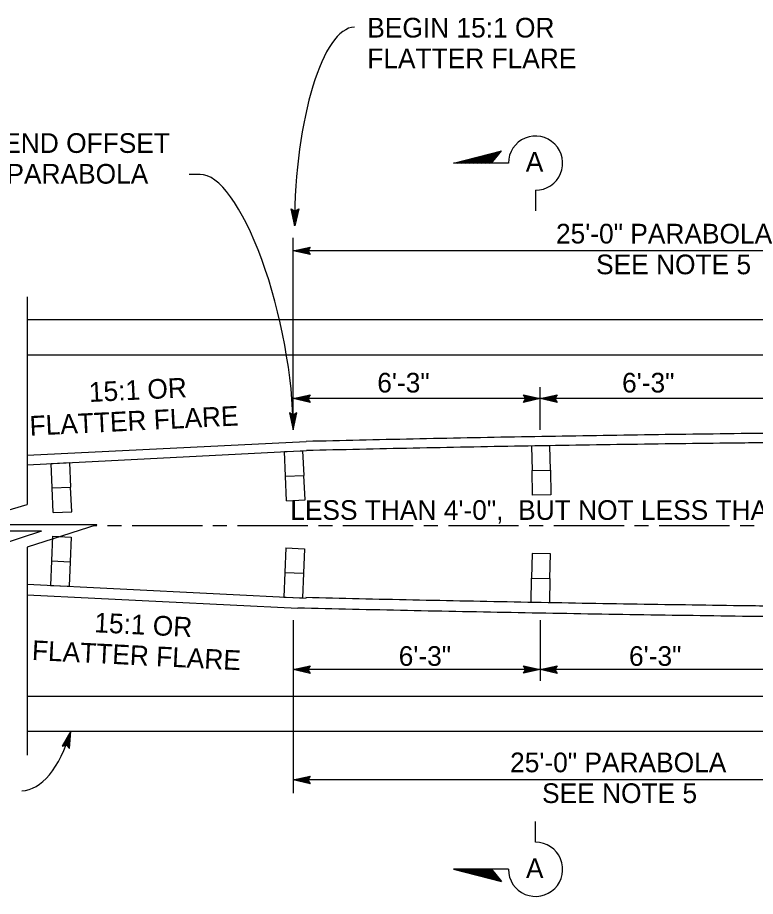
# Model space of a CAD drawing. Extents: x -894 to 866, y -476 to 714.
# Drawn here: x -601 to -338.5, y 142.5 to 455.2 of the extents above; entities that cross this region are included whole.
import ezdxf

# ---------------------------------------------------------------- set-up
doc = ezdxf.new("R2010")
doc.units = 0
for name, color, linetype in [('22 Misc Cnst Det', 7, 'Continuous'), ('56 Stage 3 Anno', 7, 'Continuous'), ('57 Undefined', 7, 'Continuous'), ('60 Nongeo Data', 7, 'Continuous')]:
    doc.layers.add(name, color=color, linetype=linetype)

msp = doc.modelspace()

# ---------------------------------------------------------------- linework, layer by layer
at = {"layer": '22 Misc Cnst Det'}
for p, q in [((-445.91, 403.36), (-428.86, 407.71)), ((-444.51, 403.36), (-429.23, 407.26)), ((-443.11, 403.36), (-429.59, 406.81)), ((-432.38, 403.36), (-428.86, 407.71)), ((-426.38, 403.36), (-445.91, 403.36)), ((-441.71, 403.36), (-429.96, 406.35)), ((-440.31, 403.36), (-430.32, 405.9)), ((-438.9, 403.36), (-430.69, 405.45)), ((-437.5, 403.36), (-431.05, 405)), ((-436.1, 403.36), (-431.42, 404.55)), ((-434.7, 403.36), (-431.78, 404.1)), ((-433.29, 403.36), (-432.15, 403.65)), ((-416.74, 393.71), (-416.74, 386.38)), ((-416.74, 161.81), (-416.74, 169.14)), ((-445.91, 152.16), (-428.86, 147.82)), ((-426.38, 152.16), (-445.91, 152.16)), ((-444.51, 152.16), (-429.23, 148.27)), ((-443.11, 152.16), (-429.59, 148.72)), ((-441.71, 152.16), (-429.96, 149.17)), ((-440.31, 152.16), (-430.32, 149.62)), ((-438.9, 152.16), (-430.69, 150.07)), ((-437.5, 152.16), (-431.05, 150.52)), ((-436.1, 152.16), (-431.42, 150.97)), ((-434.7, 152.16), (-431.78, 151.42)), ((-433.29, 152.16), (-432.15, 151.87)), ((-432.38, 152.16), (-428.86, 147.82))]:
    msp.add_line(p, q, dxfattribs=at)
for centre, start, end in [((-416.74, 403.36), 269.9995, 180), ((-416.74, 152.16), 180, 90.0005)]:
    msp.add_arc(centre, 9.64, start, end, dxfattribs=at)
at = {"layer": '56 Stage 3 Anno'}
for p, q in [((-536.07, 399.33), (-539.94, 399.33)), ((-502.4, 381.09), (-503.66, 387.11)), ((-503.66, 387.11), (-503.66, 387.11)), ((-503.66, 387.11), (-502.34, 386.29)), ((-502.39, 382.48), (-503.3, 386.87)), ((-502.37, 383.85), (-502.96, 386.69)), ((-502.35, 385.23), (-502.6, 386.45)), ((-500.99, 387.07), (-502.4, 381.09)), ((-501.35, 386.86), (-502.38, 382.47)), ((-501.71, 386.63), (-502.37, 383.85)), ((-502.06, 386.46), (-502.35, 385.23)), ((-502.34, 386.29), (-500.99, 387.07)), ((-500.99, 387.07), (-500.99, 387.07)), ((-502.4, 381.09), (-502.4, 381.09)), ((-502.95, 308.54), (-502.95, 376.77)), ((-502.95, 372.2), (-496.95, 373.53)), ((-166.5, 372.2), (-502.95, 372.2)), ((-496.95, 370.86), (-502.95, 372.2)), ((-502.95, 372.2), (-502.95, 372.2)), ((-497.16, 371.22), (-501.57, 372.2)), ((-501.55, 372.21), (-497.18, 373.17)), ((-500.18, 372.2), (-497.36, 372.83)), ((-497.4, 371.58), (-500.18, 372.2)), ((-498.8, 372.2), (-497.59, 372.47)), ((-497.57, 371.93), (-498.8, 372.2)), ((-496.95, 373.53), (-497.75, 372.2)), ((-497.75, 372.2), (-496.95, 370.86)), ((-496.95, 373.53), (-496.95, 373.53)), ((-496.95, 370.86), (-496.95, 370.86)), ((-597.54, 355.81), (-597.54, 281.89)), ((-597.54, 355.81), (-597.54, 281.89)), ((-415.04, 308.5), (-415.04, 323.65)), ((-502.95, 319.6), (-496.95, 320.93)), ((-415.04, 319.6), (-502.95, 319.6)), ((-496.95, 318.27), (-502.95, 319.6)), ((-502.95, 319.6), (-502.95, 319.6)), ((-497.16, 318.62), (-501.57, 319.6)), ((-501.55, 319.61), (-497.18, 320.58)), ((-500.18, 319.6), (-497.36, 320.23)), ((-497.4, 318.98), (-500.18, 319.6)), ((-498.8, 319.6), (-497.59, 319.87)), ((-497.57, 319.33), (-498.8, 319.6)), ((-496.95, 320.93), (-497.75, 319.6)), ((-497.75, 319.6), (-496.95, 318.27)), ((-496.95, 320.93), (-496.95, 320.93)), ((-420.24, 319.6), (-421.04, 320.94)), ((-421.04, 320.94), (-421.04, 320.94)), ((-421.04, 320.94), (-415.04, 319.6)), ((-415.04, 319.6), (-421.04, 318.28)), ((-421.04, 318.28), (-420.24, 319.6)), ((-420.82, 320.59), (-416.42, 319.61)), ((-416.43, 319.6), (-420.81, 318.63)), ((-417.8, 319.61), (-420.63, 318.98)), ((-420.59, 320.23), (-417.8, 319.61)), ((-420.41, 319.88), (-419.18, 319.61)), ((-419.18, 319.61), (-420.39, 319.34)), ((-415.04, 319.6), (-409.04, 320.93)), ((-332.04, 319.6), (-415.04, 319.6)), ((-415.04, 319.6), (-415.04, 319.6)), ((-409.04, 318.27), (-415.04, 319.6)), ((-415.04, 319.6), (-415.04, 319.6)), ((-409.26, 318.62), (-413.66, 319.6)), ((-413.65, 319.61), (-409.28, 320.58)), ((-412.28, 319.6), (-409.45, 320.23)), ((-409.49, 318.98), (-412.28, 319.6)), ((-410.9, 319.6), (-409.69, 319.87)), ((-409.67, 319.33), (-410.9, 319.6)), ((-409.04, 320.93), (-409.84, 319.6)), ((-409.84, 319.6), (-409.04, 318.27)), ((-409.04, 320.93), (-409.04, 320.93)), ((-496.95, 318.27), (-496.95, 318.27)), ((-421.04, 318.28), (-421.04, 318.28)), ((-409.04, 318.27), (-409.04, 318.27)), ((-502.95, 313.74), (-504.29, 314.54)), ((-504.29, 314.54), (-504.29, 314.54)), ((-504.29, 314.54), (-502.95, 308.54)), ((-503.93, 314.32), (-502.95, 309.92)), ((-503.57, 314.09), (-502.95, 311.3)), ((-503.23, 313.91), (-502.95, 312.68)), ((-502.95, 308.54), (-501.62, 314.54)), ((-501.62, 314.54), (-502.95, 313.74)), ((-502.95, 311.3), (-502.32, 314.13)), ((-502.95, 312.68), (-502.68, 313.89)), ((-502.94, 309.93), (-501.98, 314.3)), ((-501.62, 314.54), (-501.62, 314.54)), ((-502.95, 308.54), (-502.95, 308.54)), ((-622.22, 274.75), (-597.54, 281.89)), ((-592.48, 272.41), (-641.93, 272.41)), ((-572.77, 274.75), (-622.22, 274.75)), ((-592.48, 272.41), (-617.24, 264.37)), ((-572.77, 274.75), (-597.54, 266.71)), ((-597.54, 266.71), (-597.54, 192.79)), ((-502.95, 240.76), (-502.95, 179.27)), ((-415.04, 240.76), (-415.04, 219.18)), ((-502.95, 223.22), (-496.95, 224.55)), ((-415.04, 223.22), (-502.95, 223.22)), ((-496.95, 221.88), (-502.95, 223.22)), ((-502.95, 223.22), (-502.95, 223.22)), ((-497.16, 222.24), (-501.57, 223.22)), ((-501.55, 223.23), (-497.18, 224.19)), ((-500.18, 223.22), (-497.36, 223.85)), ((-497.4, 222.6), (-500.18, 223.22)), ((-498.8, 223.22), (-497.59, 223.49)), ((-497.57, 222.95), (-498.8, 223.22)), ((-496.95, 224.55), (-497.75, 223.22)), ((-497.75, 223.22), (-496.95, 221.88)), ((-496.95, 224.55), (-496.95, 224.55)), ((-420.24, 223.22), (-421.04, 224.56)), ((-421.04, 224.56), (-421.04, 224.56)), ((-421.04, 224.56), (-415.04, 223.22)), ((-415.04, 223.22), (-421.04, 221.89)), ((-421.04, 221.89), (-420.24, 223.22)), ((-420.82, 224.21), (-416.42, 223.22)), ((-416.43, 223.22), (-420.81, 222.25)), ((-417.8, 223.23), (-420.63, 222.6)), ((-420.59, 223.85), (-417.8, 223.23)), ((-420.41, 223.5), (-419.18, 223.23)), ((-419.18, 223.23), (-420.39, 222.96)), ((-415.04, 223.22), (-409.04, 224.55)), ((-332.04, 223.22), (-415.04, 223.22)), ((-409.04, 221.88), (-415.04, 223.22)), ((-415.04, 223.22), (-415.04, 223.22)), ((-415.04, 223.22), (-415.04, 223.22)), ((-409.26, 222.24), (-413.66, 223.22)), ((-413.65, 223.23), (-409.28, 224.19)), ((-412.28, 223.22), (-409.45, 223.85)), ((-409.49, 222.6), (-412.28, 223.22)), ((-410.9, 223.22), (-409.69, 223.49)), ((-409.67, 222.95), (-410.9, 223.22)), ((-409.04, 224.55), (-409.84, 223.22)), ((-409.84, 223.22), (-409.04, 221.88)), ((-409.04, 224.55), (-409.04, 224.55)), ((-496.95, 221.88), (-496.95, 221.88)), ((-421.04, 221.89), (-421.04, 221.89)), ((-409.04, 221.88), (-409.04, 221.88)), ((-582.08, 201.29), (-585.09, 195.94)), ((-582.54, 195.16), (-582.08, 201.29)), ((-582.08, 201.29), (-582.08, 201.29)), ((-582.49, 199.96), (-584.68, 196.06)), ((-582.88, 198.65), (-584.3, 196.13)), ((-583.28, 197.33), (-583.89, 196.25)), ((-583.37, 196.07), (-583.28, 197.33)), ((-583.09, 195.8), (-582.88, 198.65)), ((-582.82, 195.47), (-582.48, 199.97)), ((-585.09, 195.94), (-583.59, 196.32)), ((-585.09, 195.94), (-585.09, 195.94)), ((-583.59, 196.32), (-582.54, 195.16)), ((-582.54, 195.16), (-582.54, 195.16)), ((-502.95, 183.96), (-496.95, 185.29)), ((-501.55, 183.96), (-497.18, 184.93)), ((-500.18, 183.96), (-497.36, 184.59)), ((-496.95, 185.29), (-497.75, 183.96)), ((-496.95, 185.29), (-496.95, 185.29)), ((-166.5, 183.96), (-502.95, 183.96)), ((-496.95, 182.62), (-502.95, 183.96)), ((-502.95, 183.96), (-502.95, 183.96)), ((-497.16, 182.98), (-501.57, 183.96)), ((-497.4, 183.34), (-500.18, 183.96)), ((-498.8, 183.96), (-497.59, 184.23)), ((-497.57, 183.68), (-498.8, 183.96)), ((-497.75, 183.96), (-496.95, 182.62)), ((-496.95, 182.62), (-496.95, 182.62))]:
    msp.add_line(p, q, dxfattribs=at)
for points in [[(-573.61, 274.48), (-572.74, 274.48)], [(-568.99, 274.48), (-563.99, 274.48)], [(-560.24, 274.48), (-535.25, 274.48)], [(-531.5, 274.48), (-526.5, 274.48)], [(-522.75, 274.48), (-497.75, 274.48)], [(-494, 274.48), (-489, 274.48)], [(-485.25, 274.48), (-460.25, 274.48)], [(-456.5, 274.48), (-451.5, 274.48)], [(-447.75, 274.48), (-422.75, 274.48)], [(-419, 274.48), (-414, 274.48)], [(-410.25, 274.48), (-385.25, 274.48)], [(-381.5, 274.48), (-376.5, 274.48)], [(-372.75, 274.48), (-347.75, 274.48)], [(-344, 274.48), (-339, 274.48)]]:
    msp.add_lwpolyline(points, dxfattribs=at)
for centre, major_axis, ratio, start_param, end_param in [((-481.88, 381.97), (-1.15, -69.84), 0.296326, 3.160398, 4.728565), ((-524.52, 339.77), (12.45, -59.45), 0.296462, 0.956833, 3.0913), ((-600.81, 234.35), (-1.29, 54.26), 0.42004, 3.141593, 4.047419)]:
    msp.add_ellipse(centre, major_axis=major_axis, ratio=ratio, start_param=start_param, end_param=end_param, dxfattribs=at)
at = {"layer": '60 Nongeo Data'}
for p, q in [((-597.54, 347.73), (594.94, 347.73)), ((-597.54, 335.23), (594.94, 335.23)), ((-597.54, 299.53), (-498.34, 304.36)), ((-597.54, 296.06), (-498.26, 301.11)), ((-506.07, 300.77), (-499.46, 301.05)), ((-505.7, 292.03), (-506.07, 300.77)), ((-499.09, 292.31), (-499.46, 301.05)), ((-589.08, 296.58), (-582.46, 296.86)), ((-588.71, 287.84), (-589.08, 296.58)), ((-582.09, 288.12), (-582.46, 296.86)), ((-505.72, 292.03), (-499.11, 292.31)), ((-505.35, 283.29), (-505.72, 292.03)), ((-498.74, 283.57), (-499.11, 292.31)), ((-588.73, 287.84), (-582.11, 288.12)), ((-588.36, 279.1), (-588.73, 287.84)), ((-581.74, 279.38), (-582.11, 288.12)), ((-505.35, 283.29), (-498.74, 283.57)), ((-588.36, 279.1), (-581.74, 279.38)), ((-588.54, 270.62), (-588.91, 261.88)), ((-588.54, 270.62), (-581.92, 270.34)), ((-581.92, 270.34), (-582.29, 261.6)), ((-505.54, 266.49), (-505.9, 257.75)), ((-505.54, 266.49), (-498.92, 266.21)), ((-498.92, 266.21), (-499.29, 257.47)), ((-588.89, 261.88), (-589.26, 253.14)), ((-588.91, 261.88), (-582.29, 261.6)), ((-582.27, 261.6), (-582.64, 252.86)), ((-505.89, 257.75), (-506.25, 249.01)), ((-505.9, 257.75), (-499.29, 257.47)), ((-499.27, 257.47), (-499.64, 248.73)), ((-597.54, 253.55), (-498.28, 248.67)), ((-589.26, 253.14), (-582.64, 252.86)), ((-597.54, 249.82), (-501.34, 245.09)), ((-506.25, 249.01), (-499.64, 248.73)), ((-597.54, 213.79), (594.94, 213.79)), ((-597.54, 201.29), (594.94, 201.29))]:
    msp.add_line(p, q, dxfattribs=at)
for points in [[(-411.6, 302.81), (-418.12, 302.69), (-417.96, 294), (-411.44, 294.12)], [(-417.96, 294), (-411.44, 294.12), (-411.29, 285.43), (-417.8, 285.31)], [(-418.14, 255.78), (-411.62, 255.67), (-411.47, 264.35), (-417.98, 264.47)], [(-411.78, 246.98), (-418.3, 247.09), (-418.14, 255.78), (-411.62, 255.67)]]:
    msp.add_lwpolyline(points, close=True, dxfattribs=at)
for points in [[(-166.5, 308.18), (-339.85, 308.19), (-498.34, 304.36)], [(-166.5, 304.51), (-339.87, 304.94), (-498.26, 301.11)], [(-166.5, 244.51), (-340, 244.98), (-498.44, 248.81)], [(-166.5, 240.76), (-340.05, 241.23), (-501.34, 245.09)]]:
    msp.add_open_spline(points, degree=2, dxfattribs=at)

# ---------------------------------------------------------------- texts
at = {"layer": '57 Undefined'}
for s, p in [('BEGIN 15:1 OR ', (-476.59, 448.06)), ('FLATTER FLARE', (-476.59, 437.12)), ('1\'-0" END OFFSET', (-627.32, 407.02)), ('A', (-420.2, 400.37)), ('FOR PARABOLA', (-627.32, 396.08)), ('25\'-0" PARABOLA', (-409.46, 374.79)), ('SEE NOTE 5', (-395.2, 363.85)), ('6\'-3"', (-473.03, 321.78)), ('6\'-3"', (-385.95, 321.78)), ('LESS THAN 4\'-0",  BUT NOT LESS THAN 2\'-3".  SEE NOTES 3 AND 4.', (-503.99, 276.47)), ('6\'-3"', (-465.41, 224.55)), ('6\'-3"', (-383.48, 224.55)), ('25\'-0" PARABOLA', (-425.78, 186.69)), ('SEE NOTE 5 ', (-414.41, 175.75)), ('A', (-420.14, 149.02))]:
    msp.add_text(s, height=7, dxfattribs=at).set_placement(p)
for s, rotation, p in [('15:1 OR', 2.8154, (-575.45, 318.39)), ('FLATTER FLARE', 2.8154, (-596.55, 306.41)), ('15:1 OR', 357.1846, (-573.83, 236.5)), ('FLATTER FLARE', 357.1846, (-596, 226.64))]:
    msp.add_text(s, height=7, rotation=rotation, dxfattribs=at).set_placement(p)

doc.saveas('drawing.dxf')
